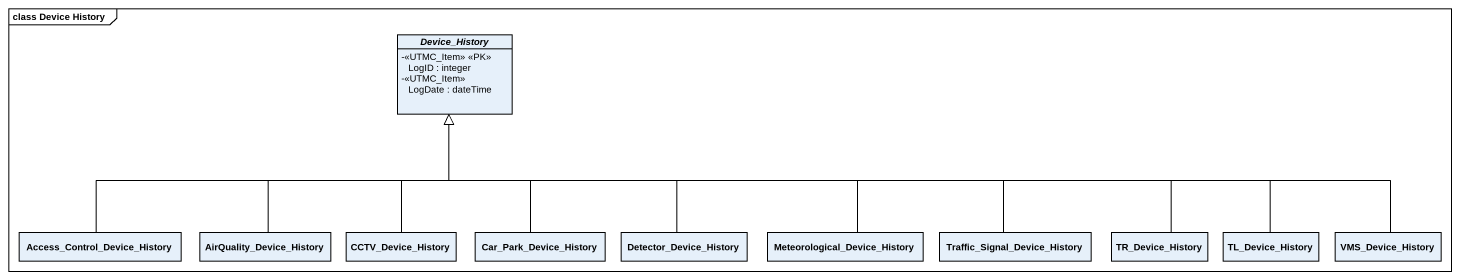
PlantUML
@startuml
mainframe class Device History
hide circle
hide empty members
skinparam classAttributeIconSize 0
abstract class Device_History {
  -<<UTMC_Item>> <<PK>> LogID : integer
  -<<UTMC_Item>> LogDate : dateTime
}
class "Access_Control_Device_History" as Access_Control_Device
class AirQuality_Device_History
class CCTV_Device_History
class Car_Park_Device_History
class Detector_Device_History
class "Meteorological_Device_History" as Meteorological_Device
class "Traffic_Signal_Device_History" as Traffic_Signal_Device
class TR_Device_History
class TL_Device_History
class VMS_Device_History
Access_Control_Device -right-|> Device_History
AirQuality_Device_History -up-|> Device_History
CCTV_Device_History -up-|> Device_History
Car_Park_Device_History -up-|> Device_History
Detector_Device_History -up-|> Device_History
Meteorological_Device -left-|> Device_History
Traffic_Signal_Device -left-|> Device_History
TR_Device_History -left-|> Device_History
TL_Device_History -left-|> Device_History
VMS_Device_History -left-|> Device_History
@enduml
